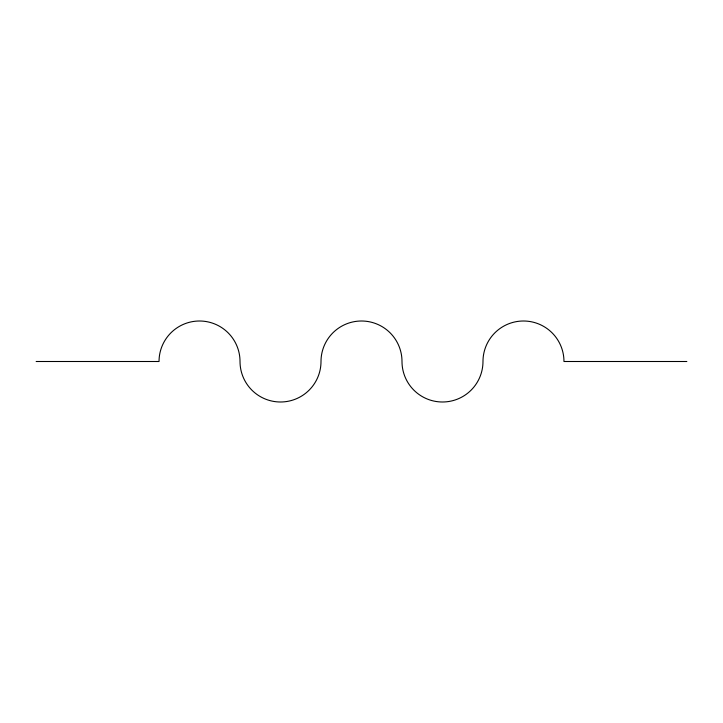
<?xml version="1.0" encoding="UTF-8"?>
<svg xmlns="http://www.w3.org/2000/svg" width="723" height="723" viewBox="0 0 723 723"><rect width="100%" height="100%" fill="white"/><g stroke="black" fill="none" stroke-linecap="round" stroke-linejoin="round"><path stroke-width="1.08" d="M36.15 361.5L159.033 361.5A40.497 40.497 0 0 1 199.521 321.003A40.497 40.497 0 0 1 240.018 361.5A40.497 40.497 0 0 0 280.515 401.997A40.497 40.497 0 0 0 321.003 361.5A40.497 40.497 0 0 1 361.5 321.003A40.497 40.497 0 0 1 401.997 361.5A40.497 40.497 0 0 0 442.485 401.997A40.497 40.497 0 0 0 482.982 361.5A40.497 40.497 0 0 1 523.479 321.003A40.497 40.497 0 0 1 563.967 361.5L686.85 361.5"/></g></svg>
